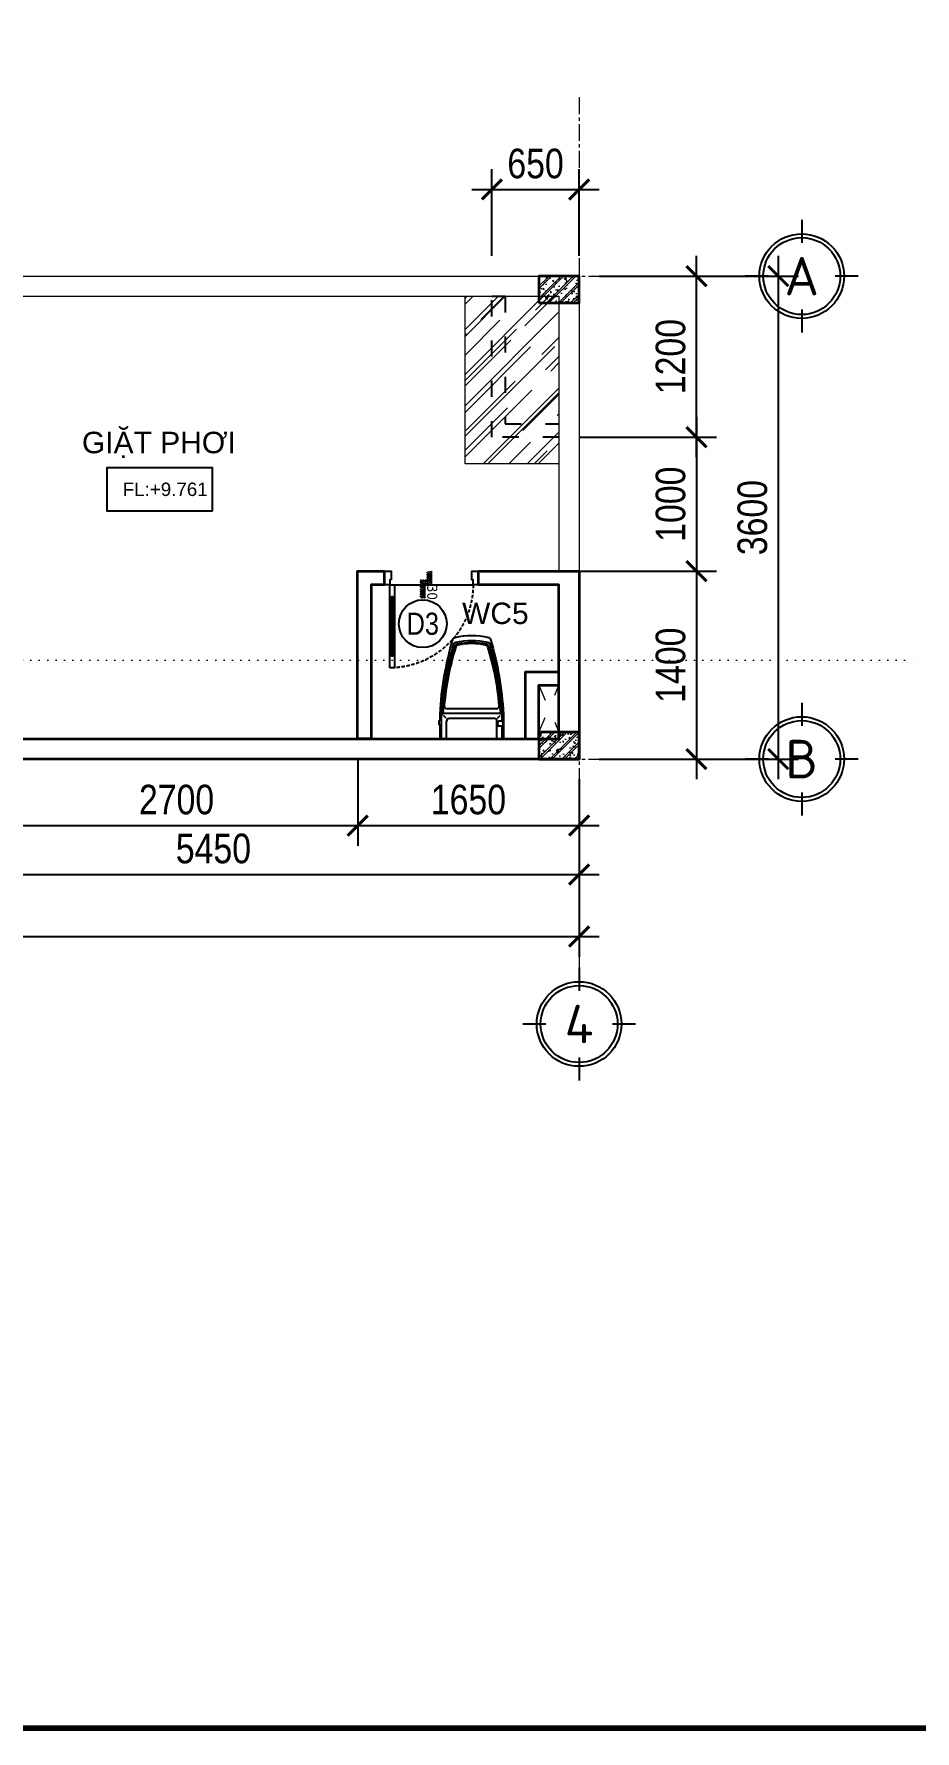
# Model space of a CAD drawing. Header units: inches. Extents: x 236662 to 497023, y -248575 to 81795.
# Drawn here: x 303182 to 309748, y -52909 to -40259 of the extents above; entities that cross this region are included whole.
import ezdxf
from ezdxf.enums import TextEntityAlignment as Align

# ---------------------------------------------------------------- set-up
doc = ezdxf.new("R2010")
doc.units = ezdxf.units.IN
doc.header["$LTSCALE"] = 10
doc.header["$MEASUREMENT"] = 0
for name, pattern in [('ACAD_ISO03W100', [30, 12, -18]), ('CENTER', [2, 1.25, -0.25, 0.25, -0.25]), ('CENTER2', [1.125, 0.75, -0.125, 0.125, -0.125]), ('DOT2', [0.125, 0, -0.125]), ('HIDDEN', [0.375, 0.25, -0.125])]:
    doc.linetypes.add(name, pattern=pattern)
for name, color, linetype in [('01. HP_TEXT', 9, 'Continuous'), ('04. HP_CUA', 153, 'Continuous'), ('07. HP_KY HIEU', 43, 'Continuous'), ('08. HP_DIM', 118, 'Continuous'), ('10. HP_VAT DUNG 1', 144, 'Continuous'), ('12. HP_NET KHUAT', 25, 'ACAD_ISO03W100'), ('TEXT', 2, 'Continuous'), ('truc', 2, 'CENTER2')]:
    doc.layers.add(name, color=color, linetype=linetype)
for name, color, linetype, lineweight in [('02. HP_BE TONG', 1, 'Continuous', 35), ('03. HP_TUONG', 2, 'Continuous', 35), ('05. HP_TRUC', 251, 'CENTER', 5), ('06. HP_THAY 1', 134, 'Continuous', 15), ('06. HP_THAY 2', 147, 'Continuous', 13), ('09_HP_HATCH', 8, 'Continuous', 5), ('14. HP_OPENING', 250, 'ACAD_ISO03W100', 5), ('net-025', 3, 'Continuous', 25)]:
    doc.layers.add(name, color=color, linetype=linetype, lineweight=lineweight)
doc.styles.add('BAOANNOTE', font='Arial.ttf', dxfattribs={"width": 0.8})
doc.styles.add('ISOCP50', font='ISOCPEUR.TTF')
doc.styles.get("Standard").update_dxf_attribs({"font": 'Arial.ttf'})
doc.styles.add('Tahoma', font='Tahoma.ttf')
doc.styles.add('TEXT (none)', font='Arial.ttf')
doc.styles.add('text2', font='VHELVCN.TTF')
doc.styles.add('TEXTS', font='VHELVCN.TTF')
doc.styles.add('TITLE', font='VHELVCN.TTF')
doc.dimstyles.new('AL-100', dxfattribs={"dimtxt": 220, "dimasz": 150, "dimexe": 150, "dimexo": 150, "dimgap": 80, "dimtad": 1, "dimdec": 0, "dimzin": 9, "dimtxsty": 'text2', "dimblk": 'ARCHTICK', "dimcen": 1, "dimdle": 150, "dimclrd": 256, "dimclre": 256, "dimclrt": 7, "dimadec": 0, "dimazin": 0, "dimtfac": 1, "dimtdec": 0, "dimtix": 1, "dimtmove": 2, "dimatfit": 3, "dimldrblk": 'ARCHTICK', "dimfxl": 1, "dimtolj": 1, "dimtzin": 0, "dimlwd": -1, "dimlwe": -1, "dimarcsym": 0})

# ---------------------------------------------------------------- blocks, each defined once
blk = doc.blocks.new('_ArchTick')
at = {"color": 0, "linetype": 'ByBlock', "const_width": 0.15}
blk.add_lwpolyline([(-0.5, -0.5), (0.5, 0.5)], dxfattribs=at)
blk = doc.blocks.new('*D129')
at = {"layer": '08. HP_DIM', "transparency": 16777216}
for p, q in [((301795, -45814), (301795, -46674)), ((307245, -45814), (307245, -46674)), ((301645, -46524), (307395, -46524))]:
    blk.add_line(p, q, dxfattribs=at)
at = {"layer": 'Defpoints', "color": 0, "transparency": 16777216}
for p in [(301795, -45664), (307245, -45664), (307245, -46524)]:
    blk.add_point(p, dxfattribs=at)
at = {"layer": '08. HP_DIM', "transparency": 16777216, "xscale": 150, "yscale": 150, "zscale": 150, "rotation": 180}
blk.add_blockref('_ArchTick', (301795, -46524), dxfattribs=at)
at = {"layer": '08. HP_DIM', "transparency": 16777216, "xscale": 150, "yscale": 150, "zscale": 150}
blk.add_blockref('_ArchTick', (307245, -46524), dxfattribs=at)
at = {"layer": '08. HP_DIM', "color": 7, "transparency": 16777216, "insert": (304520, -46332), "char_height": 220, "attachment_point": 5, "style": 'text2'}
blk.add_mtext('\\A1;5450', dxfattribs=at)
blk = doc.blocks.new('*D130')
at = {"layer": '08. HP_DIM', "transparency": 16777216}
for p, q in [((308119, -44114), (308119, -45814)), ((307395, -44264), (308269, -44264)), ((307395, -45664), (308269, -45664))]:
    blk.add_line(p, q, dxfattribs=at)
at = {"layer": 'Defpoints', "color": 0, "transparency": 16777216}
for p in [(307245, -44264), (307245, -45664), (308119, -45664)]:
    blk.add_point(p, dxfattribs=at)
at = {"layer": '08. HP_DIM', "transparency": 16777216, "xscale": 150, "yscale": 150, "zscale": 150}
for p, rotation in [((308119, -44264), 90), ((308119, -45664), 270)]:
    blk.add_blockref('_ArchTick', p, dxfattribs=dict(at, rotation=rotation))
at = {"layer": '08. HP_DIM', "color": 7, "transparency": 16777216, "insert": (307927, -44964), "char_height": 220, "attachment_point": 5, "rotation": 90, "style": 'text2'}
blk.add_mtext('\\A1;1400', dxfattribs=at)
blk = doc.blocks.new('*D132')
at = {"layer": '08. HP_DIM', "transparency": 16777216}
for p, q in [((292245, -45814), (292245, -47137)), ((307245, -45814), (307245, -47137)), ((292095, -46987), (307395, -46987))]:
    blk.add_line(p, q, dxfattribs=at)
at = {"layer": 'Defpoints', "color": 0, "transparency": 16777216}
for p in [(292245, -45664), (307245, -45664), (307245, -46987)]:
    blk.add_point(p, dxfattribs=at)
at = {"layer": '08. HP_DIM', "transparency": 16777216, "xscale": 150, "yscale": 150, "zscale": 150, "rotation": 180}
blk.add_blockref('_ArchTick', (292245, -46987), dxfattribs=at)
at = {"layer": '08. HP_DIM', "transparency": 16777216, "xscale": 150, "yscale": 150, "zscale": 150}
blk.add_blockref('_ArchTick', (307245, -46987), dxfattribs=at)
at = {"layer": '08. HP_DIM', "color": 7, "transparency": 16777216, "insert": (299245, -46795), "char_height": 220, "attachment_point": 5, "style": 'text2'}
blk.add_mtext('\\A1;15000', dxfattribs=at)
blk = doc.blocks.new('*D145')
at = {"layer": '08. HP_DIM', "transparency": 16777216}
for p, q in [((305595, -45664), (305595, -46310)), ((307245, -45814), (307245, -46310)), ((305445, -46160), (307395, -46160))]:
    blk.add_line(p, q, dxfattribs=at)
at = {"layer": 'Defpoints', "color": 0, "transparency": 16777216}
for p in [(305595, -45514), (307245, -45664), (307245, -46160)]:
    blk.add_point(p, dxfattribs=at)
at = {"layer": '08. HP_DIM', "transparency": 16777216, "xscale": 150, "yscale": 150, "zscale": 150, "rotation": 180}
blk.add_blockref('_ArchTick', (305595, -46160), dxfattribs=at)
at = {"layer": '08. HP_DIM', "transparency": 16777216, "xscale": 150, "yscale": 150, "zscale": 150}
blk.add_blockref('_ArchTick', (307245, -46160), dxfattribs=at)
at = {"layer": '08. HP_DIM', "color": 7, "transparency": 16777216, "insert": (306420, -45967), "char_height": 220, "attachment_point": 5, "style": 'text2'}
blk.add_mtext('\\A1;1650', dxfattribs=at)
blk = doc.blocks.new('*D131')
at = {"layer": '08. HP_DIM', "transparency": 16777216}
for p, q in [((308119, -43414), (308119, -41914)), ((307395, -42064), (308269, -42064)), ((307245, -43264), (308269, -43264))]:
    blk.add_line(p, q, dxfattribs=at)
at = {"layer": 'Defpoints', "color": 0, "transparency": 16777216}
for p in [(307245, -42064), (308119, -42064), (307095, -43264)]:
    blk.add_point(p, dxfattribs=at)
at = {"layer": '08. HP_DIM', "transparency": 16777216, "xscale": 150, "yscale": 150, "zscale": 150}
for p, rotation in [((308119, -42064), 90), ((308119, -43264), 270)]:
    blk.add_blockref('_ArchTick', p, dxfattribs=dict(at, rotation=rotation))
at = {"layer": '08. HP_DIM', "color": 7, "transparency": 16777216, "insert": (307927, -42664), "char_height": 220, "attachment_point": 5, "rotation": 90, "style": 'text2'}
blk.add_mtext('\\A1;1200', dxfattribs=at)
blk = doc.blocks.new('grid test1')
at = {"ltscale": 20}
for p, q in [((0, 440), (0, 260)), ((-260, 0), (-440, 0)), ((440, 0), (260, 0)), ((0, -260), (0, -440))]:
    blk.add_line(p, q, dxfattribs=at)
at = {"color": 251, "ltscale": 20, "true_color": 0x636466}
for radius in [330, 300]:
    blk.add_circle((0, 0), radius, dxfattribs=at)
at = {"layer": '01. HP_TEXT', "color": 2, "ltscale": 20, "true_color": 0xf1eb1f, "style": 'ISOCP50'}
blk.add_attdef('GRID', text='', height=300, dxfattribs=at).set_placement((-37, 0), align=Align.MIDDLE_CENTER)
blk = doc.blocks.new('zcsadsdasd3')
at = {"layer": '05. HP_TRUC', "ltscale": 10}
for p, q in [((0, 4933), (0, -1554)), ((-15930, 3600), (1239, 3600)), ((-15930, 0), (1239, 0))]:
    blk.add_line(p, q, dxfattribs=at)
at = {"layer": '07. HP_KY HIEU', "ltscale": 20}
ref = blk.add_blockref('grid test1', (1659, 3600), dxfattribs=dict(at, xscale=0.9555000001564621, yscale=0.9555000001564621, zscale=0.9555000001564621))
ref.add_attrib('GRID', 'A', dxfattribs={"layer": 'TEXT', "ltscale": 20, "height": 287, "style": 'ISOCP50'}).set_placement((1659, 3600), align=Align.MIDDLE_CENTER)
ref = blk.add_blockref('grid test1', (1659, 0), dxfattribs=dict(at, xscale=0.9555000001564621, yscale=0.9555000001564621, zscale=0.9555000001564621))
ref.add_attrib('GRID', 'B', dxfattribs={"layer": 'TEXT', "ltscale": 20, "height": 287, "style": 'ISOCP50'}).set_placement((1659, 0), align=Align.MIDDLE_CENTER)
ref = blk.add_blockref('grid test1', (0, -1975), dxfattribs=dict(at, xscale=0.9555000001564621, yscale=0.9555000001564621, zscale=0.9555000001564621))
ref.add_attrib('GRID', '4', dxfattribs={"layer": 'TEXT', "ltscale": 20, "height": 287, "style": 'ISOCP50'}).set_placement((0, -1975), align=Align.MIDDLE_CENTER)
blk = doc.blocks.new('*D149')
at = {"layer": '08. HP_DIM', "transparency": 16777216}
for p, q in [((308119, -43114), (308119, -44414)), ((307245, -43264), (308269, -43264)), ((307245, -44264), (308269, -44264))]:
    blk.add_line(p, q, dxfattribs=at)
at = {"layer": 'Defpoints', "color": 0, "transparency": 16777216}
for p in [(307095, -43264), (307095, -44264), (308119, -44264)]:
    blk.add_point(p, dxfattribs=at)
at = {"layer": '08. HP_DIM', "transparency": 16777216, "xscale": 150, "yscale": 150, "zscale": 150}
for p, rotation in [((308119, -43264), 90), ((308119, -44264), 270)]:
    blk.add_blockref('_ArchTick', p, dxfattribs=dict(at, rotation=rotation))
at = {"layer": '08. HP_DIM', "color": 7, "transparency": 16777216, "insert": (307927, -43764), "char_height": 220, "attachment_point": 5, "rotation": 90, "style": 'text2'}
blk.add_mtext('\\A1;1000', dxfattribs=at)
blk = doc.blocks.new('*D150')
at = {"layer": '08. HP_DIM', "transparency": 16777216}
for p, q in [((306595, -41914), (306595, -41268)), ((307245, -41914), (307245, -41268)), ((306445, -41418), (307395, -41418))]:
    blk.add_line(p, q, dxfattribs=at)
at = {"layer": 'Defpoints', "color": 0, "transparency": 16777216}
for p in [(307245, -41418), (306595, -42064), (307245, -42064)]:
    blk.add_point(p, dxfattribs=at)
at = {"layer": '08. HP_DIM', "transparency": 16777216, "xscale": 150, "yscale": 150, "zscale": 150, "rotation": 180}
blk.add_blockref('_ArchTick', (306595, -41418), dxfattribs=at)
at = {"layer": '08. HP_DIM', "transparency": 16777216, "xscale": 150, "yscale": 150, "zscale": 150}
blk.add_blockref('_ArchTick', (307245, -41418), dxfattribs=at)
at = {"layer": '08. HP_DIM', "color": 7, "transparency": 16777216, "insert": (306920, -41226), "char_height": 220, "attachment_point": 5, "style": 'text2'}
blk.add_mtext('\\A1;650', dxfattribs=at)
blk = doc.blocks.new('KHUNG TEN A-3')
at = {"layer": '02. HP_BE TONG', "color": 1, "const_width": 0.5}
blk.add_lwpolyline([(15, 5), (415, 5), (415, 292), (15, 292)], close=True, dxfattribs=at)
blk = doc.blocks.new('*D302')
at = {"layer": '08. HP_DIM', "transparency": 16777216}
for p, q in [((302895, -45664), (302895, -46310)), ((305595, -45664), (305595, -46310)), ((302745, -46160), (305745, -46160))]:
    blk.add_line(p, q, dxfattribs=at)
at = {"layer": 'Defpoints', "color": 0, "transparency": 16777216}
for p in [(302895, -45514), (305595, -45514), (305595, -46160)]:
    blk.add_point(p, dxfattribs=at)
at = {"layer": '08. HP_DIM', "transparency": 16777216, "xscale": 150, "yscale": 150, "zscale": 150, "rotation": 180}
blk.add_blockref('_ArchTick', (302895, -46160), dxfattribs=at)
at = {"layer": '08. HP_DIM', "transparency": 16777216, "xscale": 150, "yscale": 150, "zscale": 150}
blk.add_blockref('_ArchTick', (305595, -46160), dxfattribs=at)
at = {"layer": '08. HP_DIM', "color": 7, "transparency": 16777216, "insert": (304245, -45967), "char_height": 220, "attachment_point": 5, "style": 'text2'}
blk.add_mtext('\\A1;2700', dxfattribs=at)
blk = doc.blocks.new('ádasdzz')
at = {"layer": 'truc', "color": 2, "linetype": 'DOT2', "lineweight": 5, "ltscale": 50}
blk.add_lwpolyline([(450, -644), (6834, -644), (6834, -2300), (21310, -2300)], dxfattribs=at)
blk = doc.blocks.new('Level mark - Plan 2')
blk.add_lwpolyline([(12.53, 0.4), (12.53, 3.6), (4.64, 3.6), (4.64, 0.4)], close=True)
at = {"style": 'BAOANNOTE', "flags": 8}
blk.add_attdef('FL%%P0.000', text='', height=2, dxfattribs=at).set_placement((9, 2), align=Align.MIDDLE_CENTER)
blk = doc.blocks.new('*D1332')
at = {"layer": '08. HP_DIM', "transparency": 16777216}
for p, q in [((-5450, -3750), (-5450, -4610)), ((0, -3750), (0, -4610)), ((-5600, -4460), (150, -4460))]:
    blk.add_line(p, q, dxfattribs=at)
at = {"layer": 'Defpoints', "color": 0, "transparency": 16777216}
for p in [(-5450, -3600), (0, -3600), (0, -4460)]:
    blk.add_point(p, dxfattribs=at)
at = {"layer": '08. HP_DIM', "transparency": 16777216, "xscale": 150, "yscale": 150, "zscale": 150, "rotation": 180}
blk.add_blockref('_ArchTick', (-5450, -4460), dxfattribs=at)
at = {"layer": '08. HP_DIM', "transparency": 16777216, "xscale": 150, "yscale": 150, "zscale": 150}
blk.add_blockref('_ArchTick', (0, -4460), dxfattribs=at)
at = {"layer": '08. HP_DIM', "color": 7, "transparency": 16777216, "insert": (-2725, -4268), "char_height": 220, "attachment_point": 5, "style": 'text2'}
blk.add_mtext('\\A1;5450', dxfattribs=at)
blk = doc.blocks.new('*D1333')
at = {"layer": '08. HP_DIM', "transparency": 16777216}
for p, q in [((-15000, -3750), (-15000, -5073)), ((0, -3750), (0, -5073)), ((-15150, -4923), (150, -4923))]:
    blk.add_line(p, q, dxfattribs=at)
at = {"layer": 'Defpoints', "color": 0, "transparency": 16777216}
for p in [(-15000, -3600), (0, -3600), (0, -4923)]:
    blk.add_point(p, dxfattribs=at)
at = {"layer": '08. HP_DIM', "transparency": 16777216, "xscale": 150, "yscale": 150, "zscale": 150, "rotation": 180}
blk.add_blockref('_ArchTick', (-15000, -4923), dxfattribs=at)
at = {"layer": '08. HP_DIM', "transparency": 16777216, "xscale": 150, "yscale": 150, "zscale": 150}
blk.add_blockref('_ArchTick', (0, -4923), dxfattribs=at)
at = {"layer": '08. HP_DIM', "color": 7, "transparency": 16777216, "insert": (-8000, -4731), "char_height": 220, "attachment_point": 5, "style": 'text2'}
blk.add_mtext('\\A1;15000', dxfattribs=at)
blk = doc.blocks.new('COT')
at = {"layer": '09_HP_HATCH'}
h = blk.add_hatch(dxfattribs=at)
h.set_pattern_fill('CHAU-01', color=256, scale=15, pattern_type=2)
h.set_pattern_definition([(50, (-55276.965, -37444.2), (107.58903, -9.41282), [11.25, -123.75]), (355, (-55276.97, -37444.2), (-20.8127, 112.82882), [9, -99]), (100.4514, (-55268, -37444.99), (86.7764, 103.41593), [9.56103, -105.17132]), (46.1842, (-55276.97, -37414.2), (160.08616, -24.82785), [16.875, -185.625]), (96.6356, (-55263.62, -37416.27), (140.1994, 146.11768), [14.34154, -157.75695]), (351.1842, (-55276.97, -37414.2), (140.1993, 146.1178), [13.5, -148.5]), (21, (-55261.965, -37421.7), (89.53606, -60.39283), [11.25, -123.75]), (326, (-55261.97, -37421.7), (36.4973, 108.7725), [9, -99]), (71.4514, (-55254.5, -37426.73), (126.0334, 48.37957), [9.56103, -105.17132]), (37.5, (-55276.965, -37444.2), (1.823978, 49.934078), [0, -97.8, 0, -100.5, 0, -99.375]), (7.5, (-55276.965, -37444.2), (39.46043, 59.161757), [0, -57.3, 0, -95.55, 0, -37.875]), (327.5, (-55310.415, -37444.2), (80.073365, -3.38323), [0, -37.5, 0, -117, 0, -155.25]), (317.5, (-55325.415, -37444.2), (87.477925, 15.01575), [0, -48.75, 0, -77.7, 0, -110.25]), (45, (-55276.965, -37444.2), (-45.07806, 45.07806), []), (45, (-55276.965, -37425.827), (-45.07806, 45.07806), [])])
h.paths.add_polyline_path([(0, -200), (300, -200), (300, 0), (0, 0)])
at = {"layer": '02. HP_BE TONG'}
blk.add_lwpolyline([(0, -200), (300, -200), (300, 0), (0, 0)], close=True, dxfattribs=at)
blk = doc.blocks.new('ádasdwdczxzc')
at = {"layer": '03. HP_TUONG'}
for p in [(-300, 3600), (-300, 200)]:
    blk.add_blockref('COT', p, dxfattribs=at)
blk = doc.blocks.new('*D1335')
at = {"layer": '08. HP_DIM', "transparency": 16777216}
for p, q in [((1484, 150), (1484, -3750)), ((150, 0), (1634, 0)), ((150, -3600), (1634, -3600))]:
    blk.add_line(p, q, dxfattribs=at)
at = {"layer": 'Defpoints', "color": 0, "transparency": 16777216}
for p in [(0, 0), (0, -3600), (1484, -3600)]:
    blk.add_point(p, dxfattribs=at)
at = {"layer": '08. HP_DIM', "transparency": 16777216, "xscale": 150, "yscale": 150, "zscale": 150}
for p, rotation in [((1484, 0), 90), ((1484, -3600), 270)]:
    blk.add_blockref('_ArchTick', p, dxfattribs=dict(at, rotation=rotation))
at = {"layer": '08. HP_DIM', "color": 7, "transparency": 16777216, "insert": (1292, -1800), "char_height": 220, "attachment_point": 5, "rotation": 90, "style": 'text2'}
blk.add_mtext('\\A1;3600', dxfattribs=at)
blk = doc.blocks.new('Step Symbol - Metric')
h = blk.add_hatch()
h.set_pattern_fill('_USER', color=0, angle=45, style=0, pattern_type=0)
h.set_pattern_definition([(45, (0, 4), (-0.70711, 0.70711), [])])
h.paths.add_polyline_path([(8, 0), (8, -3), (-3, -3), (-3, 1), (-8, 1), (-8, 4), (0, 4), (0, 0)])
at = {"color": 0}
blk.add_lwpolyline([(8, 0), (0, 0), (0, 4), (-8, 4)], dxfattribs=at)
blk.add_attdef('Step', (2, 2), '', height=3, dxfattribs=at)
blk = doc.blocks.new('FDGGDFGDFGDFGFD')
at = {"color": 252}
for p, q in [((-215, 175), (-215, -175)), ((-180, 205), (-180, -205)), ((-147, 182), (-166, 201)), ((-145, 161), (-145, -161)), ((-127, 213), (-127, 194)), ((0, 179), (-127, 179)), ((-100, 186), (-119, 186)), ((-92, 213), (-92, 194)), ((-147, -182), (-166, -201)), ((0, -179), (-127, -179))]:
    blk.add_line(p, q, dxfattribs=at)
blk.add_lwpolyline([(-100, 221, -0.381966), (-92, 214), (-9, 214, -0.414214), (0, 205), (0, -205, -0.414214), (-9, -214), (-171, -214, -0.056436), (-673, -128, -0.271858), (-687, -113, -0.114547), (-687, 113, -0.271578), (-673, 128, -0.056423), (-171, 214), (-127, 214, -0.381966), (-119, 221)], format="xyb", close=True, dxfattribs=at)
blk.add_lwpolyline([(-237, 195), (-237, 195)], close=True, dxfattribs=at)
for centre, radius, start, end in [((-85, -1684), 1892, 92.8743, 107.6554), ((-85, -1684), 1885, 94.6245, 107.5277), ((-235, 175), 20.3, 0, 94.6246), ((-171, 205), 9, 90, 180), ((-127, 161), 18, 90, 180), ((-119, 194), 8.1, 180, 270), ((-100, 194), 8.1, 270, 0), ((-201, 0), 483, 167.5059, 192.4941), ((-196, -1), 481, 168.1005, 191.7373), ((-653, 100), 20.3, 107.6554, 167.5059), ((-647, 94), 20.3, 107.5277, 168.1005), ((-653, -100), 20.3, 192.4941, 252.3446), ((-647, -94), 20.3, 191.7373, 252.464), ((-85, 1684), 1892, 252.3446, 267.1257), ((-85, 1684), 1885, 252.464, 265.3754), ((-235, -175), 20.3, 265.3754, 0), ((-171, -205), 9, 180, 270), ((-127, -161), 18, 180, 270)]:
    blk.add_arc(centre, radius, start, end, dxfattribs=at)
blk = doc.blocks.new('xi bet')
blk.add_lwpolyline([(-4710337, 6048010), (-4710167, 6048010, 0.414214), (-4710158, 6048019), (-4710158, 6048449, 0.414214), (-4710167, 6048459), (-4710255, 6048459, 0.381966), (-4710263, 6048466), (-4710283, 6048466, 0.381966), (-4710291, 6048459), (-4710337, 6048459, 0.056423), (-4710864, 6048369, 0.271578), (-4710879, 6048353, 0.114547), (-4710879, 6048115, 0.271858), (-4710865, 6048100, 0.056436)], format="xyb", close=True)
at = {"linetype": 'Continuous', "xscale": -1, "rotation": 180}
blk.add_blockref('FDGGDFGDFGDFGFD', (-4710158, 6048234), dxfattribs=at)
blk = doc.blocks.new('NOITHAT TANG 4')
at = {"layer": '10. HP_VAT DUNG 1', "extrusion": (0, 0, -1), "xscale": 1.049999999813735, "yscale": 1.049999999813735, "zscale": -1.049999999813735, "rotation": 270}
blk.add_blockref('xi bet', (-6349846, -4945516), dxfattribs=at)
blk = doc.blocks.new('*U33')
at = {"ltscale": 100}
for p, q in [((40, 620), (40, 200)), ((75, 200), (75, 620))]:
    blk.add_line(p, q, dxfattribs=at)
at = {"color": 8, "ltscale": 100}
blk.add_line((40, 100), (660, 100), dxfattribs=at)
at = {"ltscale": 100}
for points in [[(40, 720), (40, 620), (52, 620), (52, 630), (62, 630), (62, 620), (75, 620), (75, 720)], [(62, 200), (62, 190), (52, 190), (52, 200), (40, 200), (40, 100), (75, 100), (75, 200)], [(50, 65), (40, 65), (40, 100), (0, 100), (0, 0), (50, 0)], [(700, 100), (660, 100), (660, 65), (650, 65), (650, 0), (700, 0)]]:
    blk.add_lwpolyline(points, close=True, dxfattribs=at)
at = {"color": 8, "ltscale": 100}
blk.add_lwpolyline([(62, 630), (52, 630), (52, 190), (62, 190)], close=True, dxfattribs=at)
at = {"color": 8, "linetype": 'HIDDEN', "ltscale": 10}
blk.add_arc((40, 100), 620, 360, 90, dxfattribs=at)
blk = doc.blocks.new('*U163')
at = {"ltscale": 100}
for p, q in [((40, 620), (40, 200)), ((75, 200), (75, 620))]:
    blk.add_line(p, q, dxfattribs=at)
at = {"color": 8, "ltscale": 100}
blk.add_line((40, 100), (660, 100), dxfattribs=at)
at = {"ltscale": 100}
for points in [[(40, 720), (40, 620), (52, 620), (52, 630), (62, 630), (62, 620), (75, 620), (75, 720)], [(62, 200), (62, 190), (52, 190), (52, 200), (40, 200), (40, 100), (75, 100), (75, 200)], [(50, 65), (40, 65), (40, 100), (0, 100), (0, 0), (50, 0)], [(700, 100), (660, 100), (660, 65), (650, 65), (650, 0), (700, 0)]]:
    blk.add_lwpolyline(points, close=True, dxfattribs=at)
at = {"color": 8, "ltscale": 100}
blk.add_lwpolyline([(62, 630), (52, 630), (52, 190), (62, 190)], close=True, dxfattribs=at)
at = {"color": 8, "linetype": 'HIDDEN', "ltscale": 10}
blk.add_arc((40, 100), 620, 360, 90, dxfattribs=at)
blk = doc.blocks.new('*U1324')
at = {"ltscale": 100}
for p, q in [((428, 424), (127, 598)), ((144, 628), (445, 454)), ((2126, 628), (1825, 454)), ((1842, 424), (2143, 598)), ((428, 324), (127, 150)), ((144, 120), (445, 293)), ((2126, 120), (1825, 293)), ((1842, 324), (2143, 150))]:
    blk.add_line(p, q, dxfattribs=at)
at = {"color": 8, "ltscale": 100}
blk.add_line((40, 100), (2230, 100), dxfattribs=at)
at = {"ltscale": 100}
for points in [[(138, 617), (129, 622), (124, 613), (133, 608), (127, 598), (40, 648), (57, 678), (144, 628)], [(2132, 617), (2141, 622), (2146, 613), (2137, 608), (2143, 598), (2230, 648), (2212, 678), (2126, 628)], [(514, 374), (428, 424), (434, 435), (442, 430), (447, 438), (439, 443), (445, 454), (532, 404)], [(1756, 374), (1842, 424), (1836, 435), (1828, 430), (1823, 438), (1831, 443), (1825, 454), (1738, 404)], [(514, 374), (428, 324), (434, 313), (442, 318), (447, 309), (439, 304), (445, 293), (532, 343)], [(1756, 374), (1842, 324), (1836, 313), (1828, 318), (1823, 309), (1831, 304), (1825, 293), (1738, 343)], [(138, 131), (129, 126), (124, 134), (133, 139), (127, 150), (40, 100), (57, 70), (144, 120)], [(2132, 131), (2141, 126), (2146, 134), (2137, 139), (2143, 150), (2230, 100), (2212, 70), (2126, 120)], [(50, 65), (40, 65), (40, 100), (0, 100), (0, 0), (50, 0)], [(2220, 65), (2230, 65), (2230, 100), (2270, 100), (2270, 0), (2220, 0)]]:
    blk.add_lwpolyline(points, close=True, dxfattribs=at)
at = {"color": 8, "ltscale": 100}
for points in [[(447, 438), (442, 430), (124, 613), (129, 622)], [(1823, 438), (1828, 430), (2146, 613), (2141, 622)], [(447, 309), (442, 318), (124, 134), (129, 126)], [(1823, 309), (1828, 318), (2146, 134), (2141, 126)]]:
    blk.add_lwpolyline(points, close=True, dxfattribs=at)
at = {"color": 8, "linetype": 'HIDDEN', "ltscale": 10}
for centre, start, end in [((40, 100), 0, 30), ((2230, 100), 150, 180)]:
    blk.add_arc(centre, 547, start, end, dxfattribs=at)
blk.add_arc((542, 390), 580, 210, 213.4596)
blk = doc.blocks.new('CUA TANG 4')
at = {"layer": '04. HP_CUA'}
for name, p, rotation in [('*U163', (9450, -450), 270), ('*U1324', (1700, -2935), 90)]:
    blk.add_blockref(name, p, dxfattribs=dict(at, rotation=rotation))
at = {"layer": '04. HP_CUA', "xscale": -1, "rotation": 180}
for p in [(4200, -1120), (13550, -2200)]:
    blk.add_blockref('*U33', p, dxfattribs=at)
blk = doc.blocks.new('KH-CUA')
at = {"ltscale": 50}
blk.add_circle((0, 0), 162, dxfattribs=at)
at = {"layer": 'TEXT', "ltscale": 50, "style": 'TEXTS'}
for tag, p, height in [('Ñ', (-91, -61), 150), ('1', (33, -101), 80)]:
    blk.add_attdef(tag, p, '', height=height, dxfattribs=at)
blk = doc.blocks.new('mb tang 4')
at = {"layer": '09_HP_HATCH'}
h = blk.add_hatch(dxfattribs=at)
h.set_pattern_fill('AR-RROOF', color=256, scale=200, angle=45)
h.set_pattern_definition([(45, (-119701.9, -32749.67), (169.70563, 452.54834), [3000, -400, 1000, -200]), (45, (-119584.52, -32490.87), (-329.51176, 46.66905), [600, -66, 1200, -150]), (45, (-119751.4, -32558.75), (640.63874, 830.14336), [1600, -280, 800, -200])])
h.paths.add_polyline_path([(-150, -150), (-150, -1400), (-850, -1400), (-850, -150)])
at = {"layer": '03. HP_TUONG'}
for p, q in [((-1450, -2300), (-1450, -2200)), ((-750, -2300), (-750, -2200))]:
    blk.add_line(p, q, dxfattribs=at)
for points in [[(-750, -2200), (0, -2200), (0, -3600), (-15000, -3600), (-15000, -3450), (-14850, -3450), (-14850, -3450), (-150, -3450), (-150, -2300), (-750, -2300)], [(-1550, -2300), (-1550, -2300), (-1550, -2300), (-1550, -3450), (-1650, -3450), (-1650, -2200), (-1450, -2200)], [(-1450, -2300), (-1550, -2300)], [(-400, -3450), (-400, -2950), (-150, -2950)], [(-300, -3450), (-300, -3050), (-150, -3050)]]:
    blk.add_lwpolyline(points, dxfattribs=at)
at = {"layer": '06. HP_THAY 1'}
for points in [[(-4350, 0), (0, 0), (0, -2200)], [(-4350, -150), (-150, -150), (-150, -2200)]]:
    blk.add_lwpolyline(points, dxfattribs=at)
at = {"layer": '06. HP_THAY 2'}
blk.add_line((-750, -2300), (-1450, -2300), dxfattribs=at)
blk.add_lwpolyline([(-850, -150), (-150, -150), (-150, -1400), (-850, -1400)], close=True, dxfattribs=at)
at = {"layer": '12. HP_NET KHUAT'}
blk.add_lwpolyline([(-150, -1200), (-650, -1200), (-650, -150), (-550, -150), (-550, -1100), (-150, -1100)], dxfattribs=at)
at = {"layer": '14. HP_OPENING'}
for p, q in [((-300, -3050), (-150, -3400)), ((-300, -3400), (-150, -3050))]:
    blk.add_line(p, q, dxfattribs=at)
ref = blk.add_blockref('Level mark - Plan 2', (-3984, -1789.1), dxfattribs=dict(xscale=100, yscale=100, zscale=100))
ref.add_attrib('FL%%P0.000', 'FL:+9.761', dxfattribs={"height": 100, "style": 'BAOANNOTE'}).set_placement((-3084, -1589.1), align=Align.MIDDLE_CENTER)
at = {"layer": '07. HP_KY HIEU'}
ref = blk.add_blockref('Step Symbol - Metric', (-1150, -2300), dxfattribs=dict(at, xscale=12.5, yscale=12.5, zscale=12.5, rotation=270))
ref.add_attrib('Step', '30', (-1131.6, -2301), dxfattribs={"layer": '0', "color": 7, "height": 75, "rotation": 270, "style": 'Tahoma'})
at = {"layer": '08. HP_DIM'}
blk.add_blockref('ádasdwdczxzc', (0, -3600), dxfattribs=at)
at = {"layer": '01. HP_TEXT', "style": 'TEXT (none)'}
for s, p in [('GIẶT PHƠI ', (-3704.5, -1320.2)), ('WC5', (-872.2, -2593.5))]:
    blk.add_text(s, height=159.88, dxfattribs=at).set_placement(p)
at = {"layer": '08. HP_DIM'}
dim = blk.add_linear_dim(base=(1483.9, -3600), p1=(0, 0), p2=(0, -3600), angle=90, dimstyle='AL-100', dxfattribs=at)
dim.commit()
dim.dimension.update_dxf_attribs({"geometry": '*D1335', "text_midpoint": (1291.5, -1800)})
dim = blk.add_linear_dim(base=(0, -4922.9), p1=(-15000, -3600), p2=(0, -3600), dimstyle='AL-100', dxfattribs=at)
dim.commit()
dim.dimension.update_dxf_attribs({"geometry": '*D1333', "text_midpoint": (-8000, -4730.6), "dimtype": 128})
dim = blk.add_linear_dim(base=(0, -4460.1), p1=(-5450, -3600), p2=(0, -3600), dimstyle='AL-100', dxfattribs=at)
dim.commit()
dim.dimension.update_dxf_attribs({"geometry": '*D1332', "text_midpoint": (-2725, -4267.7)})

msp = doc.modelspace()

# ---------------------------------------------------------------- block references
at = {"color": 1, "xscale": 83.85096877510341, "yscale": 83.85096877510341, "zscale": 83.85096877510341}
msp.add_blockref('KHUNG TEN A-3', (282444.6, -53307.6, 20.6), dxfattribs=at)
msp.add_blockref('mb tang 4', (307244.5, -42064))
at = {"layer": '07. HP_KY HIEU'}
msp.add_blockref('ádasdzz', (288438.1, -42626, -6.3), dxfattribs=at)
at = {"layer": '08. HP_DIM'}
msp.add_blockref('zcsadsdasd3', (307244.5, -45664), dxfattribs=at)

# ---------------------------------------------------------------- dimensions: what is measured, and where the dimension line sits
for base, p1, p2, picture, middle in [((307244.5, -41417.8), (306594.5, -42064), (307244.5, -42064), '*D150', (306919.5, -41225.5)), ((305594.5, -46159.7), (302894.5, -45514), (305594.5, -45514), '*D302', (304244.5, -45967.3)), ((307244.5, -46159.7), (305594.5, -45514), (307244.5, -45664), '*D145', (306419.5, -45967.3)), ((307244.5, -46524), (301794.5, -45664), (307244.5, -45664), '*D129', (304519.5, -46331.7))]:
    dim = msp.add_linear_dim(base=base, p1=p1, p2=p2, dimstyle='AL-100', dxfattribs=at)
    dim.commit()
    dim.dimension.update_dxf_attribs({"geometry": picture, "text_midpoint": middle})
for base, p1, p2, picture, middle in [((308119, -42064), (307094.5, -43264), (307244.5, -42064), '*D131', (307926.7, -42664)), ((308119, -44264), (307094.5, -43264), (307094.5, -44264), '*D149', (307926.7, -43764)), ((308119, -45664), (307244.5, -44264), (307244.5, -45664), '*D130', (307926.7, -44964))]:
    dim = msp.add_linear_dim(base=base, p1=p1, p2=p2, angle=90, dimstyle='AL-100', dxfattribs=at)
    dim.commit()
    dim.dimension.update_dxf_attribs({"geometry": picture, "text_midpoint": middle})
dim = msp.add_linear_dim(base=(307244.5, -46986.9), p1=(292244.5, -45664), p2=(307244.5, -45664), dimstyle='AL-100', dxfattribs=at)
dim.commit()
dim.dimension.update_dxf_attribs({"geometry": '*D132', "text_midpoint": (299244.5, -46794.5), "dimtype": 160})

# ---------------------------------------------------------------- next in the draw order: block references
msp.add_blockref('NOITHAT TANG 4', (307244.5, -45664), dxfattribs=at)

# ---------------------------------------------------------------- next in the draw order: block references
at = {"layer": '07. HP_KY HIEU'}
ref = msp.add_blockref('KH-CUA', (306079.7, -44655), dxfattribs=dict(at, xscale=1.1, yscale=1.1, zscale=1.1))
ref.add_attrib('ENTER', 'D3', dxfattribs={"layer": 'net-025', "color": 0, "height": 165, "style": 'TITLE'}).set_placement((306079.7, -44655), align=Align.MIDDLE)
at = {"layer": '08. HP_DIM'}
msp.add_blockref('CUA TANG 4', (292244.5, -42064), dxfattribs=at)

doc.saveas('drawing.dxf')
